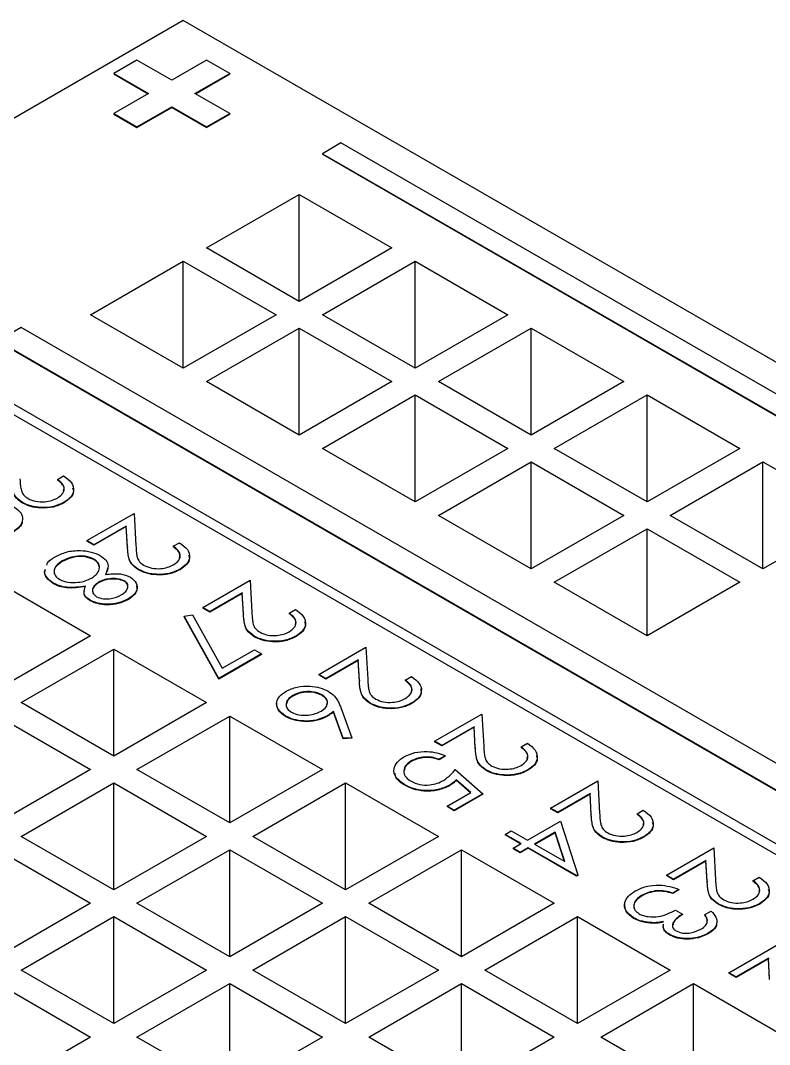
# Model space of a CAD drawing. Header units: millimetres. Extents: x 45 to 155, y 46 to 185.
# Drawn here: x 99.985 to 102.269, y 168.29 to 171.415 of the extents above; entities that cross this region are included whole.
import ezdxf

# ---------------------------------------------------------------- set-up
doc = ezdxf.new("R2010")
doc.units = ezdxf.units.MM

msp = doc.modelspace()

# ---------------------------------------------------------------- linework, layer by layer
at = {"color": 7, "linetype": 'Continuous', "lineweight": 25}
for p, q in [((100.4815, 171.4154), (99.2087, 170.6806)), ((112.1205, 164.6964), (100.4815, 171.4154)), ((100.3401, 171.2946), (100.2694, 171.2537)), ((100.4461, 171.2333), (100.3401, 171.2946)), ((100.5522, 171.2946), (100.4461, 171.2333)), ((100.6229, 171.2537), (100.5522, 171.2946)), ((100.2694, 171.2537), (100.3754, 171.1925)), ((100.2694, 171.2537), (100.2694, 171.2521)), ((100.2694, 171.2521), (100.374, 171.1917)), ((100.5169, 171.1925), (100.6229, 171.2537)), ((100.5183, 171.1917), (100.6229, 171.2521)), ((100.6229, 171.2537), (100.6229, 171.2521)), ((100.3754, 171.1925), (100.2694, 171.1313)), ((100.6229, 171.1313), (100.5169, 171.1925)), ((100.3401, 171.0905), (100.4461, 171.1517)), ((100.3401, 171.0888), (100.4461, 171.1501)), ((100.4461, 171.1517), (100.5522, 171.0905)), ((100.4461, 171.1517), (100.4461, 171.1501)), ((100.4461, 171.1501), (100.5522, 171.0888)), ((100.2694, 171.1313), (100.3401, 171.0905)), ((100.2694, 171.1313), (100.2694, 171.1297)), ((100.2694, 171.1297), (100.3401, 171.0888)), ((100.5522, 171.0905), (100.6229, 171.1313)), ((100.5522, 171.0888), (100.6229, 171.1297)), ((100.6229, 171.1313), (100.6229, 171.1297)), ((100.3401, 171.0905), (100.3401, 171.0888)), ((100.5522, 171.0905), (100.5522, 171.0888)), ((100.9623, 171.0415), (100.9058, 171.0088)), ((111.2861, 165.0817), (100.9623, 171.0415)), ((100.9058, 171.0088), (111.2295, 165.049)), ((100.9058, 171.0088), (100.9058, 171.0072)), ((100.9058, 171.0072), (111.2295, 165.0474)), ((100.5522, 170.7215), (100.8351, 170.8847)), ((100.8351, 170.8847), (101.1179, 170.7215)), ((100.8351, 170.5582), (100.8351, 170.8847)), ((100.8351, 170.5582), (100.5522, 170.7215)), ((101.1179, 170.7215), (100.8351, 170.5582)), ((110.8477, 163.9616), (99.2087, 170.6806)), ((100.1987, 170.5173), (100.4815, 170.6806)), ((100.4815, 170.6806), (100.7643, 170.5173)), ((100.4815, 170.3541), (100.4815, 170.6806)), ((100.9058, 170.5173), (101.1886, 170.6806)), ((101.1886, 170.6806), (101.4715, 170.5173)), ((101.1886, 170.3541), (101.1886, 170.6806)), ((99.1804, 170.6643), (110.8194, 163.9453)), ((100.4815, 170.3541), (100.1987, 170.5173)), ((100.7643, 170.5173), (100.4815, 170.3541)), ((101.1886, 170.3541), (100.9058, 170.5173)), ((101.4715, 170.5173), (101.1886, 170.3541)), ((99.9865, 170.4782), (99.9158, 170.4373)), ((110.3103, 164.5184), (99.9865, 170.4782)), ((100.5522, 170.3132), (100.8351, 170.4765)), ((100.8351, 170.4765), (101.1179, 170.3132)), ((100.8351, 170.15), (100.8351, 170.4765)), ((101.2593, 170.3132), (101.5422, 170.4765)), ((101.5422, 170.4765), (101.825, 170.3132)), ((101.5422, 170.15), (101.5422, 170.4765)), ((99.9158, 170.4373), (110.2396, 164.4776)), ((99.9158, 170.4357), (110.2396, 164.4759)), ((100.8351, 170.15), (100.5522, 170.3132)), ((101.1179, 170.3132), (100.8351, 170.15)), ((101.5422, 170.15), (101.2593, 170.3132)), ((101.825, 170.3132), (101.5422, 170.15)), ((100.9058, 170.1091), (101.1886, 170.2724)), ((101.1886, 170.2724), (101.4715, 170.1091)), ((101.1886, 169.9459), (101.1886, 170.2724)), ((101.6129, 170.1091), (101.8957, 170.2724)), ((101.8957, 170.2724), (102.1786, 170.1091)), ((101.8957, 169.9459), (101.8957, 170.2724)), ((101.1886, 169.9459), (100.9058, 170.1091)), ((101.4715, 170.1091), (101.1886, 169.9459)), ((101.8957, 169.9459), (101.6129, 170.1091)), ((102.1786, 170.1091), (101.8957, 169.9459)), ((101.2593, 169.905), (101.5422, 170.0683)), ((101.5422, 170.0683), (101.825, 169.905)), ((101.5422, 169.7418), (101.5422, 170.0683)), ((101.9664, 169.905), (102.2493, 170.0683)), ((102.2493, 170.0683), (102.5321, 169.905)), ((102.2493, 169.7418), (102.2493, 170.0683)), ((100.0975, 170.0147), (100.1165, 170.0257)), ((100.0975, 170.0147), (100.0975, 170.0131)), ((99.9909, 169.9443), (99.9909, 169.9427)), ((100.1181, 169.9449), (100.1181, 169.9433)), ((100.1872, 169.8279), (100.3314, 169.9111)), ((100.3314, 169.9111), (100.3369, 169.8129)), ((101.5422, 169.7418), (101.2593, 169.905)), ((101.825, 169.905), (101.5422, 169.7418)), ((102.2493, 169.7418), (101.9664, 169.905)), ((102.5321, 169.905), (102.2493, 169.7418)), ((100.3077, 169.8723), (100.209, 169.8153)), ((100.3077, 169.8707), (100.209, 169.8137)), ((100.3113, 169.8089), (100.3077, 169.8723)), ((100.3077, 169.8723), (100.3077, 169.8707)), ((100.3113, 169.8073), (100.3077, 169.8707)), ((101.6129, 169.7009), (101.8957, 169.8642)), ((101.8957, 169.8642), (102.1786, 169.7009)), ((101.8957, 169.5377), (101.8957, 169.8642)), ((100.209, 169.8153), (100.1872, 169.8279)), ((100.1872, 169.8279), (100.1872, 169.8262)), ((100.209, 169.8137), (100.1872, 169.8262)), ((100.209, 169.8153), (100.209, 169.8137)), ((100.3113, 169.8089), (100.3113, 169.8073)), ((100.451, 169.8106), (100.4701, 169.8216)), ((100.451, 169.8106), (100.451, 169.809)), ((100.2086, 169.7716), (100.2086, 169.77)), ((100.058, 169.7326), (100.0609, 169.7411)), ((100.058, 169.731), (100.0609, 169.7395)), ((100.1125, 169.7659), (100.1125, 169.7643)), ((100.2501, 169.7428), (100.2445, 169.7229)), ((100.3445, 169.7402), (100.3445, 169.7386)), ((100.4716, 169.7408), (100.4716, 169.7392)), ((100.058, 169.7326), (100.058, 169.731)), ((100.3011, 169.7056), (100.3011, 169.704)), ((100.5408, 169.6238), (100.6849, 169.707)), ((100.6849, 169.707), (100.6905, 169.6088)), ((99.9158, 169.7009), (100.1987, 169.5377)), ((100.0858, 169.698), (100.0858, 169.6964)), ((100.2233, 169.7011), (100.2233, 169.6994)), ((101.8957, 169.5377), (101.6129, 169.7009)), ((102.1786, 169.7009), (101.8957, 169.5377)), ((100.1975, 169.6461), (100.1975, 169.6445)), ((100.3127, 169.6491), (100.3127, 169.6475)), ((100.6613, 169.6682), (100.5625, 169.6112)), ((100.6613, 169.6666), (100.5625, 169.6096)), ((100.6648, 169.6048), (100.6613, 169.6682)), ((100.6613, 169.6682), (100.6613, 169.6666)), ((100.6648, 169.6032), (100.6613, 169.6666)), ((100.5625, 169.6112), (100.5408, 169.6238)), ((100.5408, 169.6238), (100.5408, 169.6221)), ((100.5625, 169.6096), (100.5408, 169.6221)), ((100.5625, 169.6112), (100.5625, 169.6096)), ((100.8046, 169.6065), (100.8236, 169.6175)), ((100.4837, 169.5971), (100.5092, 169.6013)), ((100.5897, 169.4071), (100.4837, 169.5971)), ((100.4837, 169.5971), (100.4837, 169.5954)), ((100.5897, 169.4055), (100.4837, 169.5954)), ((100.5092, 169.6013), (100.6002, 169.4383)), ((100.6648, 169.6048), (100.6648, 169.6032)), ((100.8046, 169.6065), (100.8046, 169.6049)), ((100.1987, 169.5377), (99.9158, 169.3744)), ((100.698, 169.5361), (100.698, 169.5345)), ((100.8252, 169.5367), (100.8252, 169.5351)), ((99.9865, 169.3336), (100.2694, 169.4968)), ((100.2694, 169.4968), (100.5522, 169.3336)), ((100.2694, 169.1703), (100.2694, 169.4968)), ((100.6002, 169.4383), (100.6985, 169.495)), ((100.6985, 169.495), (100.7203, 169.4825)), ((100.8943, 169.4197), (101.0385, 169.5029)), ((101.0385, 169.5029), (101.044, 169.4047)), ((100.7203, 169.4825), (100.5897, 169.4071)), ((100.7203, 169.4808), (100.5897, 169.4055)), ((100.7203, 169.4825), (100.7203, 169.4808)), ((101.0148, 169.4641), (100.9161, 169.4071)), ((101.0148, 169.4625), (100.9161, 169.4055)), ((101.0184, 169.4007), (101.0148, 169.4641)), ((101.0148, 169.4641), (101.0148, 169.4625)), ((101.0184, 169.3991), (101.0148, 169.4625)), ((100.5897, 169.4071), (100.5897, 169.4055)), ((100.9161, 169.4071), (100.8943, 169.4197)), ((100.8943, 169.4197), (100.8943, 169.418)), ((100.9161, 169.4055), (100.8943, 169.418)), ((100.9161, 169.4071), (100.9161, 169.4055)), ((101.0184, 169.4007), (101.0184, 169.3991)), ((101.1581, 169.4024), (101.1772, 169.4134)), ((101.1581, 169.4024), (101.1581, 169.4008)), ((100.2694, 169.1703), (99.9865, 169.3336)), ((100.5522, 169.3336), (100.2694, 169.1703)), ((100.8155, 169.3553), (100.8155, 169.3537)), ((100.9038, 169.3577), (100.9038, 169.3561)), ((101.0516, 169.332), (101.0516, 169.3304)), ((101.1787, 169.3326), (101.1787, 169.331)), ((100.9688, 169.2247), (100.9391, 169.3066)), ((100.9391, 169.3066), (100.9391, 169.3049)), ((100.9688, 169.2231), (100.9391, 169.3049)), ((100.9615, 169.319), (100.995, 169.2265)), ((101.2479, 169.2156), (101.392, 169.2988)), ((101.392, 169.2988), (101.3976, 169.2006)), ((99.9158, 169.2927), (100.1987, 169.1295)), ((100.3401, 169.1295), (100.6229, 169.2927)), ((100.6229, 169.2927), (100.9058, 169.1295)), ((100.6229, 168.9662), (100.6229, 169.2927)), ((100.7934, 169.2927), (100.7934, 169.291)), ((100.9192, 169.2927), (100.9192, 169.2911)), ((101.3684, 169.26), (101.2697, 169.203)), ((101.3684, 169.2583), (101.2697, 169.2014)), ((101.3719, 169.1966), (101.3684, 169.26)), ((101.3684, 169.26), (101.3684, 169.2583)), ((101.3719, 169.195), (101.3684, 169.2583)), ((100.995, 169.2265), (100.9688, 169.2247)), ((100.995, 169.2249), (100.9688, 169.2231)), ((100.9688, 169.2247), (100.9688, 169.2231)), ((100.995, 169.2265), (100.995, 169.2249)), ((101.2697, 169.203), (101.2479, 169.2156)), ((101.2479, 169.2156), (101.2479, 169.2139)), ((101.2697, 169.2014), (101.2479, 169.2139)), ((101.5117, 169.1983), (101.5307, 169.2093)), ((101.2697, 169.203), (101.2697, 169.2014)), ((101.3719, 169.1966), (101.3719, 169.195)), ((101.5117, 169.1983), (101.5117, 169.1967)), ((101.1766, 169.1556), (101.1766, 169.1539)), ((101.2805, 169.1716), (101.2615, 169.1606)), ((101.2805, 169.17), (101.2615, 169.159)), ((101.2615, 169.1606), (101.2615, 169.159)), ((101.2805, 169.1716), (101.2805, 169.17)), ((100.1987, 169.1295), (99.9158, 168.9662)), ((100.6229, 168.9662), (100.3401, 169.1295)), ((100.9058, 169.1295), (100.6229, 168.9662)), ((101.3104, 169.1292), (101.3948, 169.0554)), ((101.4051, 169.1279), (101.4051, 169.1263)), ((101.5323, 169.1285), (101.5323, 169.1269)), ((99.9865, 168.9254), (100.2694, 169.0886)), ((100.2694, 169.0886), (100.5522, 168.9254)), ((100.2694, 168.7621), (100.2694, 169.0886)), ((100.6936, 168.9254), (100.9765, 169.0886)), ((100.9765, 169.0886), (101.2593, 168.9254)), ((100.9765, 168.7621), (100.9765, 169.0886)), ((101.1567, 169.0829), (101.1567, 169.0813)), ((101.2929, 169.0814), (101.2929, 169.0798)), ((101.3581, 169.0594), (101.3138, 169.0982)), ((101.3138, 169.0982), (101.3138, 169.0966)), ((101.357, 169.0587), (101.3138, 169.0966)), ((101.6015, 169.0115), (101.7456, 169.0947)), ((101.7456, 169.0947), (101.7511, 168.9965)), ((101.286, 169.0177), (101.3581, 169.0594)), ((101.3948, 169.0554), (101.3077, 169.0052)), ((101.3948, 169.0538), (101.3077, 169.0035)), ((101.3948, 169.0554), (101.3948, 169.0538)), ((101.7219, 169.0559), (101.6232, 168.9989)), ((101.7219, 169.0542), (101.6232, 168.9973)), ((101.7255, 168.9925), (101.7219, 169.0559)), ((101.7219, 169.0559), (101.7219, 169.0542)), ((101.7255, 168.9909), (101.7219, 169.0542)), ((101.3077, 169.0052), (101.286, 169.0177)), ((101.286, 169.0177), (101.286, 169.0161)), ((101.3077, 169.0035), (101.286, 169.0161)), ((101.3077, 169.0052), (101.3077, 169.0035)), ((101.6232, 168.9989), (101.6015, 169.0115)), ((101.6015, 169.0115), (101.6015, 169.0098)), ((101.6232, 168.9973), (101.6015, 169.0098)), ((101.6232, 168.9989), (101.6232, 168.9973)), ((101.7255, 168.9925), (101.7255, 168.9909)), ((101.8653, 168.9942), (101.8843, 169.0052)), ((101.8653, 168.9942), (101.8653, 168.9925)), ((101.5307, 168.9141), (101.6314, 168.9722)), ((101.6314, 168.9722), (101.6842, 168.808)), ((100.2694, 168.7621), (99.9865, 168.9254)), ((100.5522, 168.9254), (100.2694, 168.7621)), ((100.9765, 168.7621), (100.6936, 168.9254)), ((101.2593, 168.9254), (100.9765, 168.7621)), ((101.4627, 168.9314), (101.4818, 168.9424)), ((101.5117, 168.9031), (101.4627, 168.9314)), ((101.4627, 168.9314), (101.4627, 168.9297)), ((101.5103, 168.9023), (101.4627, 168.9297)), ((101.4818, 168.9424), (101.5307, 168.9141)), ((101.6157, 168.9381), (101.5525, 168.9016)), ((101.6157, 168.9364), (101.5539, 168.9007)), ((101.6446, 168.8484), (101.6157, 168.9381)), ((101.6157, 168.9381), (101.6157, 168.9364)), ((101.644, 168.8487), (101.6157, 168.9364)), ((101.7587, 168.9238), (101.7587, 168.9222)), ((101.8858, 168.9244), (101.8858, 168.9228)), ((101.4872, 168.889), (101.5117, 168.9031)), ((101.5525, 168.9016), (101.6446, 168.8484)), ((99.9158, 168.8845), (100.1987, 168.7213)), ((100.3401, 168.7213), (100.6229, 168.8845)), ((100.6229, 168.8845), (100.9058, 168.7213)), ((100.6229, 168.558), (100.6229, 168.8845)), ((101.0472, 168.7213), (101.33, 168.8845)), ((101.33, 168.8845), (101.6129, 168.7213)), ((101.33, 168.558), (101.33, 168.8845)), ((101.509, 168.8764), (101.4872, 168.889)), ((101.4872, 168.889), (101.4872, 168.8874)), ((101.509, 168.8748), (101.4872, 168.8874)), ((101.5335, 168.8906), (101.509, 168.8764)), ((101.5335, 168.8889), (101.509, 168.8748)), ((101.509, 168.8764), (101.509, 168.8748)), ((101.6803, 168.8058), (101.5335, 168.8906)), ((101.5335, 168.8906), (101.5335, 168.8889)), ((101.6803, 168.8041), (101.5335, 168.8889)), ((101.955, 168.8074), (102.0991, 168.8906)), ((102.0991, 168.8906), (102.1047, 168.7924)), ((102.0755, 168.8518), (101.9768, 168.7948)), ((102.0755, 168.8501), (101.9768, 168.7932)), ((102.079, 168.7884), (102.0755, 168.8518)), ((102.0755, 168.8518), (102.0755, 168.8501)), ((102.079, 168.7868), (102.0755, 168.8501)), ((101.6842, 168.808), (101.6803, 168.8058)), ((101.6842, 168.8064), (101.6803, 168.8041)), ((101.6803, 168.8058), (101.6803, 168.8041)), ((101.6842, 168.808), (101.6842, 168.8064)), ((101.9768, 168.7948), (101.955, 168.8074)), ((101.955, 168.8074), (101.955, 168.8057)), ((101.9768, 168.7932), (101.955, 168.8057)), ((102.2188, 168.7901), (102.2378, 168.8011)), ((101.9768, 168.7948), (101.9768, 168.7932)), ((102.079, 168.7884), (102.079, 168.7868)), ((102.2188, 168.7901), (102.2188, 168.7884)), ((101.8812, 168.7459), (101.8812, 168.7443)), ((101.9281, 168.7597), (101.9281, 168.7581)), ((101.9931, 168.7634), (101.974, 168.7524)), ((101.9931, 168.7618), (101.974, 168.7508)), ((101.974, 168.7524), (101.974, 168.7508)), ((101.9931, 168.7634), (101.9931, 168.7618)), ((100.1987, 168.7213), (99.9158, 168.558)), ((100.6229, 168.558), (100.3401, 168.7213)), ((100.9058, 168.7213), (100.6229, 168.558)), ((101.33, 168.558), (101.0472, 168.7213)), ((101.6129, 168.7213), (101.33, 168.558)), ((102.1122, 168.7197), (102.1122, 168.7181)), ((102.2394, 168.7203), (102.2394, 168.7187)), ((99.9865, 168.5171), (100.2694, 168.6804)), ((100.2694, 168.6804), (100.5522, 168.5171)), ((100.2694, 168.3539), (100.2694, 168.6804)), ((100.6936, 168.5171), (100.9765, 168.6804)), ((100.9765, 168.6804), (101.2593, 168.5171)), ((100.9765, 168.3539), (100.9765, 168.6804)), ((101.4007, 168.5171), (101.6836, 168.6804)), ((101.6836, 168.6804), (101.9664, 168.5171)), ((101.6836, 168.3539), (101.6836, 168.6804)), ((101.8548, 168.6768), (101.8548, 168.6751)), ((101.9822, 168.7006), (102.004, 168.688)), ((102.004, 168.688), (102.004, 168.6864)), ((102.0719, 168.6865), (102.091, 168.6974)), ((102.0719, 168.6865), (102.0719, 168.6848)), ((101.9052, 168.6623), (101.9052, 168.6607)), ((101.9652, 168.6256), (101.9652, 168.624)), ((102.0822, 168.6296), (102.0822, 168.628)), ((102.1454, 168.509), (102.2895, 168.5923)), ((102.2659, 168.5535), (102.1671, 168.4965)), ((102.2659, 168.5518), (102.1671, 168.4949)), ((102.2694, 168.4901), (102.2659, 168.5535)), ((102.2659, 168.5535), (102.2659, 168.5518)), ((102.2694, 168.4885), (102.2659, 168.5518)), ((100.2694, 168.3539), (99.9865, 168.5171)), ((100.5522, 168.5171), (100.2694, 168.3539)), ((100.9765, 168.3539), (100.6936, 168.5171)), ((101.2593, 168.5171), (100.9765, 168.3539)), ((101.6836, 168.3539), (101.4007, 168.5171)), ((101.9664, 168.5171), (101.6836, 168.3539)), ((102.1671, 168.4965), (102.1454, 168.509)), ((102.1454, 168.509), (102.1454, 168.5074)), ((102.1671, 168.4949), (102.1454, 168.5074)), ((102.1671, 168.4965), (102.1671, 168.4949)), ((99.9158, 168.4763), (100.1987, 168.313)), ((100.3401, 168.313), (100.6229, 168.4763)), ((100.6229, 168.4763), (100.9058, 168.313)), ((100.6229, 168.1498), (100.6229, 168.4763)), ((101.0472, 168.313), (101.33, 168.4763)), ((101.33, 168.4763), (101.6129, 168.313)), ((101.33, 168.1498), (101.33, 168.4763)), ((101.7543, 168.313), (102.0371, 168.4763)), ((102.0371, 168.4763), (102.32, 168.313)), ((102.0371, 168.1498), (102.0371, 168.4763)), ((100.1987, 168.313), (99.9158, 168.1498)), ((100.6229, 168.1498), (100.3401, 168.313)), ((100.9058, 168.313), (100.6229, 168.1498)), ((101.33, 168.1498), (101.0472, 168.313)), ((101.6129, 168.313), (101.33, 168.1498)), ((102.0371, 168.1498), (101.7543, 168.313))]:
    msp.add_line(p, q, dxfattribs=at)
for points, knots in [([(99.9833, 170.017), (99.9837, 170.0097), (99.9843, 169.9978), (99.9869, 169.9813), (99.9927, 169.9673), (100.0031, 169.96), (100.0083, 169.9563)], [0, 0, 0, 0, 0.340561, 0.560884, 0.780595, 1, 1, 1, 1]), ([(100.1165, 170.0257), (100.1256, 170.019), (100.1438, 170.0057), (100.1491, 169.9816), (100.1403, 169.9602), (100.1255, 169.95), (100.1181, 169.9449)], [0, 0, 0, 0, 0.280033, 0.559551, 0.779669, 1, 1, 1, 1]), ([(99.9909, 169.9443), (99.982, 169.951), (99.9673, 169.9619), (99.9615, 169.981), (99.9587, 169.9969), (99.9581, 170.0077), (99.9577, 170.013)], [0, 0, 0, 0, 0.33837, 0.558748, 0.779361, 1, 1, 1, 1]), ([(99.9909, 169.9427), (99.982, 169.9493), (99.9673, 169.9603), (99.9615, 169.9793), (99.9587, 169.9953), (99.9581, 170.006), (99.9577, 170.0114)], [0, 0, 0, 0, 0.33837, 0.558748, 0.779361, 1, 1, 1, 1]), ([(100.0973, 169.958), (100.1038, 169.9627), (100.1168, 169.9719), (100.1199, 169.989), (100.1121, 170.0036), (100.1024, 170.011), (100.0975, 170.0147)], [0, 0, 0, 0, 0.279729, 0.558969, 0.779193, 1, 1, 1, 1]), ([(100.116, 169.9798), (100.117, 169.9827), (100.1195, 169.9901), (100.1117, 170.002), (100.1022, 170.0094), (100.0975, 170.0131)], [0, 0, 0, 0, 0.237064, 0.618029, 1, 1, 1, 1]), ([(100.1438, 169.9889), (100.1451, 169.9854), (100.1487, 169.9754), (100.1398, 169.9585), (100.1253, 169.9484), (100.1181, 169.9433)], [0, 0, 0, 0, 0.213013, 0.606316, 1, 1, 1, 1]), ([(100.0083, 169.9563), (100.0157, 169.953), (100.0306, 169.9465), (100.0575, 169.9459), (100.0806, 169.9498), (100.0917, 169.9553), (100.0973, 169.958)], [0, 0, 0, 0, 0.279151, 0.55896, 0.779341, 1, 1, 1, 1]), ([(99.9645, 169.9313), (99.9732, 169.925), (99.9904, 169.9123), (99.993, 169.8892), (99.9829, 169.8693), (99.9689, 169.8597), (99.962, 169.8548)], [0, 0, 0, 0, 0.279538, 0.558851, 0.779452, 1, 1, 1, 1]), ([(100.1181, 169.9449), (100.1077, 169.94), (100.0871, 169.9301), (100.0488, 169.9279), (100.0151, 169.9327), (99.999, 169.9405), (99.9909, 169.9443)], [0, 0, 0, 0, 0.27989, 0.559224, 0.779582, 1, 1, 1, 1]), ([(100.1181, 169.9433), (100.1077, 169.9383), (100.0871, 169.9284), (100.0488, 169.9263), (100.0151, 169.9311), (99.999, 169.9388), (99.9909, 169.9427)], [0, 0, 0, 0, 0.27989, 0.559224, 0.779582, 1, 1, 1, 1]), ([(99.9903, 169.8872), (99.9904, 169.8869), (99.9916, 169.8803), (99.9819, 169.8677), (99.9686, 169.858), (99.962, 169.8532)], [0, 0, 0, 0, 0.026722, 0.51342, 1, 1, 1, 1]), ([(100.091, 169.7786), (100.1019, 169.7841), (100.1236, 169.7952), (100.1647, 169.7991), (100.2016, 169.7945), (100.2194, 169.7863), (100.2282, 169.7822)], [0, 0, 0, 0, 0.2805544, 0.5592883, 0.7798253, 1, 1, 1, 1]), ([(100.3445, 169.7402), (100.3355, 169.7469), (100.3208, 169.7578), (100.3151, 169.7769), (100.3123, 169.7928), (100.3116, 169.8036), (100.3113, 169.8089)], [0, 0, 0, 0, 0.3383704, 0.5587482, 0.7793608, 1, 1, 1, 1]), ([(100.3445, 169.7386), (100.3355, 169.7452), (100.3208, 169.7562), (100.3151, 169.7752), (100.3123, 169.7912), (100.3116, 169.8019), (100.3113, 169.8073)], [0, 0, 0, 0, 0.3383704, 0.5587482, 0.7793608, 1, 1, 1, 1]), ([(100.3369, 169.8129), (100.3373, 169.8056), (100.3378, 169.7937), (100.3404, 169.7772), (100.3462, 169.7632), (100.3566, 169.7559), (100.3618, 169.7522)], [0, 0, 0, 0, 0.340561, 0.560884, 0.780595, 1, 1, 1, 1]), ([(100.4508, 169.7539), (100.4573, 169.7586), (100.4703, 169.7678), (100.4735, 169.7849), (100.4656, 169.7995), (100.4559, 169.8069), (100.451, 169.8106)], [0, 0, 0, 0, 0.279729, 0.558969, 0.779193, 1, 1, 1, 1]), ([(100.4695, 169.7757), (100.4705, 169.7786), (100.473, 169.786), (100.4653, 169.7979), (100.4558, 169.8053), (100.451, 169.809)], [0, 0, 0, 0, 0.2370645, 0.618029, 1, 1, 1, 1]), ([(100.4701, 169.8216), (100.4792, 169.8149), (100.4973, 169.8016), (100.5027, 169.7775), (100.4939, 169.7561), (100.479, 169.7459), (100.4716, 169.7408)], [0, 0, 0, 0, 0.280033, 0.559551, 0.779669, 1, 1, 1, 1]), ([(100.0652, 169.7534), (100.0658, 169.7558), (100.0683, 169.7658), (100.0812, 169.7731), (100.091, 169.7786)], [0, 0, 0, 0, 0.24396, 1, 1, 1, 1]), ([(100.2086, 169.7716), (100.2003, 169.775), (100.1837, 169.7818), (100.1455, 169.7812), (100.125, 169.7717), (100.1125, 169.7659)], [0, 0, 0, 0, 0.279802, 0.56019, 1, 1, 1, 1]), ([(100.2086, 169.77), (100.2003, 169.7733), (100.1837, 169.7801), (100.1455, 169.7796), (100.125, 169.7701), (100.1125, 169.7643)], [0, 0, 0, 0, 0.279802, 0.56019, 1, 1, 1, 1]), ([(100.201, 169.7134), (100.2079, 169.718), (100.2215, 169.7274), (100.2271, 169.7444), (100.224, 169.7602), (100.2137, 169.7678), (100.2086, 169.7716)], [0, 0, 0, 0, 0.280286, 0.56014, 0.78025, 1, 1, 1, 1]), ([(100.2242, 169.7495), (100.2238, 169.7524), (100.2227, 169.7602), (100.214, 169.7662), (100.2086, 169.77)], [0, 0, 0, 0, 0.381288, 1, 1, 1, 1]), ([(100.2282, 169.7822), (100.2346, 169.7777), (100.2474, 169.7687), (100.2551, 169.7478), (100.2485, 169.7333), (100.2445, 169.7245)], [0, 0, 0, 0, 0.280006, 0.559913, 1, 1, 1, 1]), ([(100.4974, 169.7848), (100.4987, 169.7813), (100.5023, 169.7713), (100.4934, 169.7544), (100.4789, 169.7443), (100.4716, 169.7392)], [0, 0, 0, 0, 0.213013, 0.606316, 1, 1, 1, 1]), ([(100.1125, 169.7643), (100.1059, 169.7598), (100.0927, 169.7508), (100.0854, 169.737), (100.0881, 169.7297), (100.0887, 169.7281)], [0, 0, 0, 0, 0.441156, 0.880309, 1, 1, 1, 1]), ([(100.1125, 169.7659), (100.1057, 169.7614), (100.0922, 169.7524), (100.0856, 169.7358), (100.0894, 169.7203), (100.0995, 169.7129), (100.1045, 169.7092)], [0, 0, 0, 0, 0.280614, 0.559954, 0.780166, 1, 1, 1, 1]), ([(100.4716, 169.7408), (100.4613, 169.7359), (100.4406, 169.726), (100.4023, 169.7238), (100.3687, 169.7286), (100.3525, 169.7364), (100.3445, 169.7402)], [0, 0, 0, 0, 0.27989, 0.559224, 0.779582, 1, 1, 1, 1]), ([(100.4716, 169.7392), (100.4613, 169.7342), (100.4406, 169.7243), (100.4023, 169.7222), (100.3687, 169.727), (100.3525, 169.7347), (100.3445, 169.7386)], [0, 0, 0, 0, 0.27989, 0.559224, 0.779582, 1, 1, 1, 1]), ([(100.3618, 169.7522), (100.3693, 169.7489), (100.3842, 169.7424), (100.411, 169.7418), (100.4342, 169.7457), (100.4453, 169.7512), (100.4508, 169.7539)], [0, 0, 0, 0, 0.279151, 0.55896, 0.779341, 1, 1, 1, 1]), ([(100.0858, 169.698), (100.0777, 169.7037), (100.0631, 169.7139), (100.0595, 169.7269), (100.058, 169.7326)], [0, 0, 0, 0, 0.559385, 1, 1, 1, 1]), ([(100.0858, 169.6964), (100.0777, 169.7021), (100.0631, 169.7123), (100.0595, 169.7253), (100.058, 169.731)], [0, 0, 0, 0, 0.559385, 1, 1, 1, 1]), ([(100.1045, 169.7092), (100.1128, 169.7059), (100.1294, 169.6991), (100.1585, 169.6998), (100.1831, 169.7044), (100.1951, 169.7104), (100.201, 169.7134)], [0, 0, 0, 0, 0.27834, 0.558527, 0.779155, 1, 1, 1, 1]), ([(100.3011, 169.7056), (100.2943, 169.7082), (100.2806, 169.7133), (100.2574, 169.7122), (100.2377, 169.7083), (100.2281, 169.7035), (100.2233, 169.7011)], [0, 0, 0, 0, 0.277764, 0.558294, 0.779098, 1, 1, 1, 1]), ([(100.3011, 169.704), (100.2943, 169.7065), (100.2806, 169.7117), (100.2574, 169.7105), (100.2377, 169.7067), (100.2281, 169.7019), (100.2233, 169.6994)], [0, 0, 0, 0, 0.277764, 0.558294, 0.779098, 1, 1, 1, 1]), ([(100.2445, 169.7245), (100.26, 169.7264), (100.2877, 169.7298), (100.3104, 169.7205), (100.3205, 169.7164)], [0, 0, 0, 0, 0.560131, 1, 1, 1, 1]), ([(100.292, 169.6623), (100.2972, 169.6657), (100.3076, 169.6726), (100.3134, 169.685), (100.3125, 169.697), (100.3049, 169.7027), (100.3011, 169.7056)], [0, 0, 0, 0, 0.280651, 0.560566, 0.78062, 1, 1, 1, 1]), ([(100.3114, 169.6907), (100.3113, 169.6921), (100.311, 169.6972), (100.3052, 169.7011), (100.3011, 169.704)], [0, 0, 0, 0, 0.289821, 1, 1, 1, 1]), ([(100.3205, 169.7164), (100.3275, 169.7106), (100.3415, 169.6991), (100.3415, 169.6788), (100.3313, 169.6617), (100.3189, 169.6533), (100.3127, 169.6491)], [0, 0, 0, 0, 0.278817, 0.558437, 0.779147, 1, 1, 1, 1]), ([(100.1832, 169.6891), (100.1639, 169.6864), (100.137, 169.6826), (100.1033, 169.6893), (100.0917, 169.6951), (100.0858, 169.698)], [0, 0, 0, 0, 0.558308, 0.779106, 1, 1, 1, 1]), ([(100.1832, 169.6875), (100.1639, 169.6847), (100.137, 169.6809), (100.1033, 169.6877), (100.0917, 169.6935), (100.0858, 169.6964)], [0, 0, 0, 0, 0.558308, 0.779106, 1, 1, 1, 1]), ([(100.1975, 169.6461), (100.1927, 169.6494), (100.183, 169.6561), (100.1764, 169.6716), (100.1806, 169.6825), (100.1832, 169.6891)], [0, 0, 0, 0, 0.280139, 0.560217, 1, 1, 1, 1]), ([(100.1975, 169.6445), (100.1928, 169.6478), (100.1833, 169.6545), (100.1775, 169.6653), (100.1796, 169.6717), (100.1802, 169.6739)], [0, 0, 0, 0, 0.399382, 0.798677, 1, 1, 1, 1]), ([(100.2233, 169.6994), (100.2184, 169.6959), (100.2086, 169.6887), (100.203, 169.678), (100.2051, 169.6722), (100.2056, 169.6709)], [0, 0, 0, 0, 0.437067, 0.873621, 1, 1, 1, 1]), ([(100.2233, 169.7011), (100.2182, 169.6975), (100.2082, 169.6903), (100.2032, 169.6775), (100.2061, 169.6655), (100.2135, 169.6596), (100.2172, 169.6567)], [0, 0, 0, 0, 0.280237, 0.560145, 0.780435, 1, 1, 1, 1]), ([(100.3384, 169.6901), (100.3393, 169.6853), (100.3413, 169.6751), (100.331, 169.66), (100.3188, 169.6516), (100.3127, 169.6475)], [0, 0, 0, 0, 0.3004762, 0.6501253, 1, 1, 1, 1]), ([(100.3127, 169.6491), (100.3033, 169.6448), (100.2846, 169.6361), (100.2507, 169.6327), (100.2198, 169.636), (100.2049, 169.6427), (100.1975, 169.6461)], [0, 0, 0, 0, 0.27995, 0.559673, 0.779961, 1, 1, 1, 1]), ([(100.3127, 169.6475), (100.3033, 169.6431), (100.2846, 169.6344), (100.2507, 169.631), (100.2198, 169.6344), (100.2049, 169.6411), (100.1975, 169.6445)], [0, 0, 0, 0, 0.27995, 0.559673, 0.779961, 1, 1, 1, 1]), ([(100.2172, 169.6567), (100.2238, 169.6542), (100.237, 169.6492), (100.2668, 169.6501), (100.2824, 169.6577), (100.292, 169.6623)], [0, 0, 0, 0, 0.279013, 0.559917, 1, 1, 1, 1]), ([(100.8236, 169.6175), (100.8327, 169.6108), (100.8509, 169.5975), (100.8562, 169.5734), (100.8474, 169.552), (100.8326, 169.5418), (100.8252, 169.5367)], [0, 0, 0, 0, 0.280033, 0.559551, 0.779669, 1, 1, 1, 1]), ([(100.698, 169.5361), (100.6891, 169.5428), (100.6744, 169.5537), (100.6686, 169.5728), (100.6658, 169.5887), (100.6652, 169.5995), (100.6648, 169.6048)], [0, 0, 0, 0, 0.33837, 0.558748, 0.779361, 1, 1, 1, 1]), ([(100.698, 169.5345), (100.6891, 169.5411), (100.6744, 169.5521), (100.6686, 169.5711), (100.6658, 169.5871), (100.6652, 169.5978), (100.6648, 169.6032)], [0, 0, 0, 0, 0.33837, 0.558748, 0.779361, 1, 1, 1, 1]), ([(100.6905, 169.6088), (100.6908, 169.6015), (100.6914, 169.5896), (100.694, 169.5731), (100.6998, 169.5591), (100.7102, 169.5518), (100.7154, 169.5481)], [0, 0, 0, 0, 0.340561, 0.560884, 0.780595, 1, 1, 1, 1]), ([(100.8044, 169.5498), (100.8109, 169.5545), (100.8239, 169.5637), (100.827, 169.5808), (100.8192, 169.5954), (100.8095, 169.6028), (100.8046, 169.6065)], [0, 0, 0, 0, 0.2797288, 0.5589686, 0.7791934, 1, 1, 1, 1]), ([(100.8231, 169.5716), (100.8241, 169.5745), (100.8266, 169.5819), (100.8188, 169.5938), (100.8093, 169.6012), (100.8046, 169.6049)], [0, 0, 0, 0, 0.237064, 0.618029, 1, 1, 1, 1]), ([(100.8509, 169.5807), (100.8522, 169.5772), (100.8559, 169.5672), (100.847, 169.5503), (100.8324, 169.5402), (100.8252, 169.5351)], [0, 0, 0, 0, 0.213013, 0.606316, 1, 1, 1, 1]), ([(100.7154, 169.5481), (100.7228, 169.5448), (100.7377, 169.5383), (100.7646, 169.5377), (100.7877, 169.5416), (100.7988, 169.5471), (100.8044, 169.5498)], [0, 0, 0, 0, 0.279151, 0.55896, 0.779341, 1, 1, 1, 1]), ([(100.8252, 169.5367), (100.8148, 169.5318), (100.7942, 169.5219), (100.7559, 169.5197), (100.7222, 169.5245), (100.7061, 169.5322), (100.698, 169.5361)], [0, 0, 0, 0, 0.27989, 0.559224, 0.779582, 1, 1, 1, 1]), ([(100.8252, 169.5351), (100.8148, 169.5301), (100.7942, 169.5202), (100.7559, 169.5181), (100.7222, 169.5229), (100.7061, 169.5306), (100.698, 169.5345)], [0, 0, 0, 0, 0.27989, 0.559224, 0.779582, 1, 1, 1, 1]), ([(101.0516, 169.332), (101.0427, 169.3387), (101.0279, 169.3496), (101.0222, 169.3687), (101.0194, 169.3846), (101.0187, 169.3954), (101.0184, 169.4007)], [0, 0, 0, 0, 0.33837, 0.558748, 0.779361, 1, 1, 1, 1]), ([(101.0516, 169.3304), (101.0427, 169.337), (101.0279, 169.348), (101.0222, 169.367), (101.0194, 169.383), (101.0187, 169.3937), (101.0184, 169.3991)], [0, 0, 0, 0, 0.33837, 0.558748, 0.779361, 1, 1, 1, 1]), ([(101.044, 169.4047), (101.0444, 169.3974), (101.0449, 169.3855), (101.0475, 169.369), (101.0533, 169.355), (101.0637, 169.3477), (101.0689, 169.344)], [0, 0, 0, 0, 0.340561, 0.560884, 0.780595, 1, 1, 1, 1]), ([(101.1579, 169.3457), (101.1644, 169.3504), (101.1775, 169.3596), (101.1806, 169.3767), (101.1727, 169.3913), (101.163, 169.3987), (101.1581, 169.4024)], [0, 0, 0, 0, 0.279729, 0.558969, 0.779193, 1, 1, 1, 1]), ([(101.1767, 169.3675), (101.1776, 169.3704), (101.1801, 169.3778), (101.1724, 169.3897), (101.1629, 169.3971), (101.1581, 169.4008)], [0, 0, 0, 0, 0.237064, 0.618029, 1, 1, 1, 1]), ([(101.1772, 169.4134), (101.1863, 169.4067), (101.2044, 169.3934), (101.2098, 169.3693), (101.201, 169.3479), (101.1861, 169.3377), (101.1787, 169.3326)], [0, 0, 0, 0, 0.2800331, 0.5595507, 0.7796689, 1, 1, 1, 1]), ([(100.7934, 169.2927), (100.7848, 169.2989), (100.7676, 169.3114), (100.7642, 169.3342), (100.7741, 169.354), (100.7879, 169.3636), (100.7947, 169.3684)], [0, 0, 0, 0, 0.279693, 0.558958, 0.779486, 1, 1, 1, 1]), ([(100.7947, 169.3684), (100.8054, 169.3733), (100.8266, 169.3829), (100.8653, 169.3853), (100.8991, 169.3799), (100.9154, 169.3721), (100.9236, 169.3682)], [0, 0, 0, 0, 0.279672, 0.559096, 0.779558, 1, 1, 1, 1]), ([(100.9038, 169.3577), (100.8963, 169.3609), (100.8815, 169.3674), (100.8548, 169.3675), (100.832, 169.3635), (100.821, 169.358), (100.8155, 169.3553)], [0, 0, 0, 0, 0.278993, 0.558795, 0.779267, 1, 1, 1, 1]), ([(100.9038, 169.3561), (100.8963, 169.3593), (100.8815, 169.3657), (100.8548, 169.3659), (100.832, 169.3618), (100.821, 169.3564), (100.8155, 169.3537)], [0, 0, 0, 0, 0.278993, 0.558795, 0.779267, 1, 1, 1, 1]), ([(100.9236, 169.3682), (100.9304, 169.3634), (100.9416, 169.3555), (100.9511, 169.3423), (100.9571, 169.3308), (100.96, 169.3229), (100.9615, 169.319)], [0, 0, 0, 0, 0.339326, 0.559448, 0.7797, 1, 1, 1, 1]), ([(101.2045, 169.3766), (101.2058, 169.3731), (101.2094, 169.3631), (101.2005, 169.3462), (101.186, 169.3361), (101.1787, 169.331)], [0, 0, 0, 0, 0.213013, 0.606316, 1, 1, 1, 1]), ([(100.7934, 169.291), (100.7846, 169.2973), (100.767, 169.3098), (100.7669, 169.3259), (100.7668, 169.3339)], [0, 0, 0, 0, 0.502209, 1, 1, 1, 1]), ([(100.8155, 169.3553), (100.8096, 169.3511), (100.7979, 169.3429), (100.7936, 169.3279), (100.7976, 169.3141), (100.8067, 169.3076), (100.8113, 169.3043)], [0, 0, 0, 0, 0.280022, 0.559893, 0.780009, 1, 1, 1, 1]), ([(100.8155, 169.3537), (100.8093, 169.3496), (100.7989, 169.3426), (100.7972, 169.3336), (100.7966, 169.3299)], [0, 0, 0, 0, 0.5924699, 1, 1, 1, 1]), ([(100.9014, 169.3076), (100.9074, 169.3116), (100.9192, 169.3197), (100.9228, 169.3347), (100.9176, 169.3481), (100.9084, 169.3545), (100.9038, 169.3577)], [0, 0, 0, 0, 0.280131, 0.559468, 0.779693, 1, 1, 1, 1]), ([(100.9194, 169.3277), (100.9202, 169.3298), (100.9226, 169.336), (100.9173, 169.3465), (100.9083, 169.3529), (100.9038, 169.3561)], [0, 0, 0, 0, 0.209607, 0.604729, 1, 1, 1, 1]), ([(101.1787, 169.3326), (101.1684, 169.3277), (101.1477, 169.3178), (101.1094, 169.3156), (101.0758, 169.3204), (101.0596, 169.3281), (101.0516, 169.332)], [0, 0, 0, 0, 0.27989, 0.559224, 0.779582, 1, 1, 1, 1]), ([(101.1787, 169.331), (101.1684, 169.326), (101.1477, 169.3161), (101.1094, 169.314), (101.0758, 169.3188), (101.0596, 169.3265), (101.0516, 169.3304)], [0, 0, 0, 0, 0.27989, 0.559224, 0.779582, 1, 1, 1, 1]), ([(101.0689, 169.344), (101.0764, 169.3407), (101.0913, 169.3342), (101.1181, 169.3336), (101.1413, 169.3375), (101.1524, 169.343), (101.1579, 169.3457)], [0, 0, 0, 0, 0.279151, 0.55896, 0.779341, 1, 1, 1, 1]), ([(100.8113, 169.3043), (100.8189, 169.301), (100.8342, 169.2945), (100.8616, 169.2948), (100.8847, 169.2992), (100.8958, 169.3048), (100.9014, 169.3076)], [0, 0, 0, 0, 0.278784, 0.558598, 0.779144, 1, 1, 1, 1]), ([(100.9391, 169.3066), (100.9357, 169.3038), (100.9296, 169.299), (100.9224, 169.2946), (100.9192, 169.2927)], [0, 0, 0, 0, 0.55991, 1, 1, 1, 1]), ([(100.9391, 169.3049), (100.9357, 169.3022), (100.9296, 169.2973), (100.9224, 169.293), (100.9192, 169.2911)], [0, 0, 0, 0, 0.55991, 1, 1, 1, 1]), ([(100.9192, 169.2927), (100.9088, 169.288), (100.8881, 169.2784), (100.8504, 169.2763), (100.8172, 169.2811), (100.8013, 169.2888), (100.7934, 169.2927)], [0, 0, 0, 0, 0.279638, 0.559326, 0.779527, 1, 1, 1, 1]), ([(100.9192, 169.2911), (100.9088, 169.2863), (100.8881, 169.2768), (100.8504, 169.2747), (100.8172, 169.2794), (100.8013, 169.2872), (100.7934, 169.291)], [0, 0, 0, 0, 0.279638, 0.559326, 0.779527, 1, 1, 1, 1]), ([(101.5307, 169.2093), (101.5398, 169.2026), (101.558, 169.1893), (101.5633, 169.1652), (101.5545, 169.1438), (101.5397, 169.1336), (101.5323, 169.1285)], [0, 0, 0, 0, 0.280033, 0.559551, 0.779669, 1, 1, 1, 1]), ([(101.156, 169.1688), (101.166, 169.1735), (101.186, 169.1829), (101.2228, 169.1854), (101.2554, 169.1813), (101.2721, 169.1748), (101.2805, 169.1716)], [0, 0, 0, 0, 0.279632, 0.559041, 0.7793716, 1, 1, 1, 1]), ([(101.4051, 169.1279), (101.3962, 169.1346), (101.3815, 169.1455), (101.3757, 169.1646), (101.3729, 169.1805), (101.3723, 169.1913), (101.3719, 169.1966)], [0, 0, 0, 0, 0.3383704, 0.5587482, 0.7793608, 1, 1, 1, 1]), ([(101.4051, 169.1263), (101.3962, 169.1329), (101.3815, 169.1439), (101.3757, 169.1629), (101.3729, 169.1789), (101.3723, 169.1896), (101.3719, 169.195)], [0, 0, 0, 0, 0.3383704, 0.5587482, 0.7793608, 1, 1, 1, 1]), ([(101.3976, 169.2006), (101.3979, 169.1933), (101.3985, 169.1814), (101.4011, 169.1649), (101.4069, 169.1509), (101.4173, 169.1436), (101.4225, 169.1399)], [0, 0, 0, 0, 0.340561, 0.560884, 0.780595, 1, 1, 1, 1]), ([(101.5115, 169.1416), (101.518, 169.1462), (101.531, 169.1555), (101.5341, 169.1726), (101.5263, 169.1872), (101.5166, 169.1946), (101.5117, 169.1983)], [0, 0, 0, 0, 0.279729, 0.558969, 0.779193, 1, 1, 1, 1]), ([(101.5302, 169.1634), (101.5312, 169.1663), (101.5337, 169.1737), (101.5259, 169.1856), (101.5165, 169.193), (101.5117, 169.1967)], [0, 0, 0, 0, 0.237064, 0.618029, 1, 1, 1, 1]), ([(101.5581, 169.1725), (101.5593, 169.169), (101.563, 169.159), (101.5541, 169.1421), (101.5395, 169.132), (101.5323, 169.1269)], [0, 0, 0, 0, 0.213013, 0.606316, 1, 1, 1, 1]), ([(101.1567, 169.0829), (101.147, 169.09), (101.1274, 169.1041), (101.1209, 169.1299), (101.132, 169.1526), (101.148, 169.1634), (101.156, 169.1688)], [0, 0, 0, 0, 0.2798938, 0.5593055, 0.7794256, 1, 1, 1, 1]), ([(101.1766, 169.1556), (101.1696, 169.1504), (101.1556, 169.1402), (101.1524, 169.1216), (101.1593, 169.1051), (101.1708, 169.0973), (101.1766, 169.0934)], [0, 0, 0, 0, 0.279617, 0.559357, 0.779559, 1, 1, 1, 1]), ([(101.1766, 169.1539), (101.1691, 169.1489), (101.1575, 169.141), (101.1565, 169.1309), (101.1562, 169.1274)], [0, 0, 0, 0, 0.647069, 1, 1, 1, 1]), ([(101.2615, 169.1606), (101.2539, 169.1631), (101.2386, 169.1681), (101.2135, 169.1677), (101.1923, 169.1632), (101.1819, 169.1581), (101.1766, 169.1556)], [0, 0, 0, 0, 0.280006, 0.559203, 0.779604, 1, 1, 1, 1]), ([(101.2615, 169.159), (101.2539, 169.1615), (101.2386, 169.1665), (101.2135, 169.166), (101.1923, 169.1616), (101.1819, 169.1565), (101.1766, 169.1539)], [0, 0, 0, 0, 0.280006, 0.559203, 0.779604, 1, 1, 1, 1]), ([(101.4225, 169.1399), (101.4299, 169.1366), (101.4448, 169.1301), (101.4717, 169.1295), (101.4948, 169.1334), (101.5059, 169.1389), (101.5115, 169.1416)], [0, 0, 0, 0, 0.279151, 0.55896, 0.779341, 1, 1, 1, 1]), ([(101.1567, 169.0813), (101.1462, 169.0883), (101.1297, 169.0993), (101.1278, 169.1135), (101.1271, 169.1187)], [0, 0, 0, 0, 0.635709, 1, 1, 1, 1]), ([(101.2746, 169.0959), (101.2826, 169.1017), (101.2971, 169.1119), (101.3064, 169.1239), (101.3104, 169.1292)], [0, 0, 0, 0, 0.5594236, 1, 1, 1, 1]), ([(101.5323, 169.1285), (101.5219, 169.1236), (101.5013, 169.1137), (101.463, 169.1115), (101.4293, 169.1163), (101.4132, 169.124), (101.4051, 169.1279)], [0, 0, 0, 0, 0.2798903, 0.5592237, 0.7795824, 1, 1, 1, 1]), ([(101.5323, 169.1269), (101.5219, 169.1219), (101.5013, 169.112), (101.463, 169.1099), (101.4293, 169.1146), (101.4132, 169.1224), (101.4051, 169.1263)], [0, 0, 0, 0, 0.2798903, 0.5592237, 0.7795824, 1, 1, 1, 1]), ([(101.2929, 169.0814), (101.2817, 169.0762), (101.2592, 169.0657), (101.2178, 169.0638), (101.1822, 169.0701), (101.1652, 169.0786), (101.1567, 169.0829)], [0, 0, 0, 0, 0.2796856, 0.5590053, 0.7792851, 1, 1, 1, 1]), ([(101.2929, 169.0798), (101.2817, 169.0745), (101.2592, 169.0641), (101.2178, 169.0622), (101.1822, 169.0685), (101.1652, 169.077), (101.1567, 169.0813)], [0, 0, 0, 0, 0.2796856, 0.5590053, 0.7792851, 1, 1, 1, 1]), ([(101.1766, 169.0934), (101.1847, 169.0897), (101.201, 169.0821), (101.2312, 169.0811), (101.2564, 169.0866), (101.2685, 169.0928), (101.2746, 169.0959)], [0, 0, 0, 0, 0.279577, 0.558669, 0.779074, 1, 1, 1, 1]), ([(101.3138, 169.0982), (101.3104, 169.0948), (101.3045, 169.0888), (101.2964, 169.0837), (101.2929, 169.0814)], [0, 0, 0, 0, 0.560064, 1, 1, 1, 1]), ([(101.3138, 169.0966), (101.3104, 169.0932), (101.3045, 169.0872), (101.2964, 169.082), (101.2929, 169.0798)], [0, 0, 0, 0, 0.560064, 1, 1, 1, 1]), ([(101.7587, 168.9238), (101.7498, 168.9305), (101.735, 168.9414), (101.7293, 168.9604), (101.7265, 168.9764), (101.7258, 168.9872), (101.7255, 168.9925)], [0, 0, 0, 0, 0.33837, 0.558748, 0.779361, 1, 1, 1, 1]), ([(101.7587, 168.9222), (101.7498, 168.9288), (101.735, 168.9398), (101.7293, 168.9588), (101.7265, 168.9748), (101.7258, 168.9855), (101.7255, 168.9909)], [0, 0, 0, 0, 0.33837, 0.558748, 0.779361, 1, 1, 1, 1]), ([(101.7511, 168.9965), (101.7515, 168.9892), (101.752, 168.9773), (101.7546, 168.9608), (101.7604, 168.9468), (101.7708, 168.9395), (101.776, 168.9358)], [0, 0, 0, 0, 0.340561, 0.560884, 0.780595, 1, 1, 1, 1]), ([(101.865, 168.9375), (101.8716, 168.9421), (101.8846, 168.9514), (101.8877, 168.9684), (101.8798, 168.9831), (101.8701, 168.9905), (101.8653, 168.9942)], [0, 0, 0, 0, 0.279729, 0.558969, 0.779193, 1, 1, 1, 1]), ([(101.8838, 168.9593), (101.8847, 168.9622), (101.8872, 168.9696), (101.8795, 168.9815), (101.87, 168.9889), (101.8653, 168.9925)], [0, 0, 0, 0, 0.237064, 0.618029, 1, 1, 1, 1]), ([(101.8843, 169.0052), (101.8934, 168.9985), (101.9115, 168.9852), (101.9169, 168.9611), (101.9081, 168.9397), (101.8933, 168.9295), (101.8858, 168.9244)], [0, 0, 0, 0, 0.280033, 0.559551, 0.779669, 1, 1, 1, 1]), ([(101.9116, 168.9684), (101.9129, 168.9649), (101.9165, 168.9549), (101.9076, 168.938), (101.8931, 168.9278), (101.8858, 168.9228)], [0, 0, 0, 0, 0.2130131, 0.6063163, 1, 1, 1, 1]), ([(101.8858, 168.9244), (101.8755, 168.9195), (101.8548, 168.9096), (101.8165, 168.9074), (101.7829, 168.9122), (101.7667, 168.9199), (101.7587, 168.9238)], [0, 0, 0, 0, 0.27989, 0.559224, 0.779582, 1, 1, 1, 1]), ([(101.8858, 168.9228), (101.8755, 168.9178), (101.8548, 168.9079), (101.8165, 168.9058), (101.7829, 168.9105), (101.7667, 168.9183), (101.7587, 168.9222)], [0, 0, 0, 0, 0.27989, 0.559224, 0.779582, 1, 1, 1, 1]), ([(101.776, 168.9358), (101.7835, 168.9325), (101.7984, 168.926), (101.8252, 168.9254), (101.8484, 168.9293), (101.8595, 168.9348), (101.865, 168.9375)], [0, 0, 0, 0, 0.279151, 0.55896, 0.779341, 1, 1, 1, 1]), ([(102.2378, 168.8011), (102.2469, 168.7944), (102.2651, 168.7811), (102.2704, 168.757), (102.2617, 168.7356), (102.2468, 168.7254), (102.2394, 168.7203)], [0, 0, 0, 0, 0.2800331, 0.5595507, 0.7796689, 1, 1, 1, 1]), ([(101.8598, 168.7587), (101.8704, 168.7638), (101.8915, 168.774), (101.9308, 168.7779), (101.9655, 168.7732), (101.9839, 168.7667), (101.9931, 168.7634)], [0, 0, 0, 0, 0.2798859, 0.5589785, 0.7792629, 1, 1, 1, 1]), ([(102.1122, 168.7197), (102.1033, 168.7264), (102.0886, 168.7373), (102.0828, 168.7563), (102.08, 168.7723), (102.0794, 168.7831), (102.079, 168.7884)], [0, 0, 0, 0, 0.33837, 0.558748, 0.779361, 1, 1, 1, 1]), ([(102.1122, 168.7181), (102.1033, 168.7247), (102.0886, 168.7357), (102.0828, 168.7547), (102.08, 168.7707), (102.0794, 168.7814), (102.079, 168.7868)], [0, 0, 0, 0, 0.33837, 0.558748, 0.779361, 1, 1, 1, 1]), ([(102.1047, 168.7924), (102.105, 168.7851), (102.1056, 168.7732), (102.1082, 168.7567), (102.114, 168.7427), (102.1244, 168.7354), (102.1296, 168.7317)], [0, 0, 0, 0, 0.340561, 0.560884, 0.780595, 1, 1, 1, 1]), ([(102.2186, 168.7334), (102.2251, 168.738), (102.2381, 168.7473), (102.2412, 168.7643), (102.2334, 168.779), (102.2237, 168.7864), (102.2188, 168.7901)], [0, 0, 0, 0, 0.279729, 0.558969, 0.779193, 1, 1, 1, 1]), ([(102.2373, 168.7552), (102.2383, 168.7581), (102.2408, 168.7655), (102.2331, 168.7774), (102.2236, 168.7848), (102.2188, 168.7884)], [0, 0, 0, 0, 0.237064, 0.618029, 1, 1, 1, 1]), ([(101.8548, 168.6768), (101.8459, 168.6837), (101.8281, 168.6974), (101.8252, 168.7221), (101.837, 168.7433), (101.8522, 168.7535), (101.8598, 168.7587)], [0, 0, 0, 0, 0.279342, 0.558834, 0.779273, 1, 1, 1, 1]), ([(101.8812, 168.7443), (101.8745, 168.7398), (101.8611, 168.7308), (101.8536, 168.7167), (101.8562, 168.709), (101.8568, 168.7071)], [0, 0, 0, 0, 0.4321443, 0.8626909, 1, 1, 1, 1]), ([(101.8812, 168.7459), (101.8743, 168.7414), (101.8606, 168.7323), (101.8538, 168.7157), (101.8569, 168.7), (101.867, 168.6925), (101.8721, 168.6888)], [0, 0, 0, 0, 0.280589, 0.560141, 0.780308, 1, 1, 1, 1]), ([(101.9281, 168.7597), (101.9182, 168.7584), (101.9005, 168.7561), (101.8871, 168.749), (101.8812, 168.7459)], [0, 0, 0, 0, 0.558748, 1, 1, 1, 1]), ([(101.9281, 168.7581), (101.9182, 168.7568), (101.9005, 168.7544), (101.8871, 168.7474), (101.8812, 168.7443)], [0, 0, 0, 0, 0.558748, 1, 1, 1, 1]), ([(101.974, 168.7524), (101.9659, 168.7548), (101.9515, 168.7592), (101.9352, 168.7596), (101.9281, 168.7597)], [0, 0, 0, 0, 0.560694, 1, 1, 1, 1]), ([(101.974, 168.7508), (101.9659, 168.7532), (101.9515, 168.7576), (101.9352, 168.7579), (101.9281, 168.7581)], [0, 0, 0, 0, 0.560694, 1, 1, 1, 1]), ([(102.2652, 168.7643), (102.2664, 168.7608), (102.2701, 168.7508), (102.2612, 168.7339), (102.2466, 168.7237), (102.2394, 168.7187)], [0, 0, 0, 0, 0.213013, 0.606316, 1, 1, 1, 1]), ([(101.8548, 168.6751), (101.8456, 168.682), (101.8277, 168.6955), (101.8281, 168.7125), (101.8283, 168.7208)], [0, 0, 0, 0, 0.51181, 1, 1, 1, 1]), ([(102.2394, 168.7203), (102.229, 168.7154), (102.2084, 168.7055), (102.1701, 168.7033), (102.1364, 168.7081), (102.1203, 168.7158), (102.1122, 168.7197)], [0, 0, 0, 0, 0.27989, 0.559224, 0.779582, 1, 1, 1, 1]), ([(102.2394, 168.7187), (102.229, 168.7137), (102.2084, 168.7038), (102.1701, 168.7017), (102.1364, 168.7064), (102.1203, 168.7142), (102.1122, 168.7181)], [0, 0, 0, 0, 0.27989, 0.559224, 0.779582, 1, 1, 1, 1]), ([(102.1296, 168.7317), (102.137, 168.7284), (102.152, 168.7219), (102.1788, 168.7213), (102.2019, 168.7252), (102.213, 168.7307), (102.2186, 168.7334)], [0, 0, 0, 0, 0.279151, 0.55896, 0.779341, 1, 1, 1, 1]), ([(101.9052, 168.6623), (101.8946, 168.6637), (101.8758, 168.6663), (101.8612, 168.6736), (101.8548, 168.6768)], [0, 0, 0, 0, 0.55946, 1, 1, 1, 1]), ([(101.9052, 168.6607), (101.8946, 168.6621), (101.8758, 168.6646), (101.8612, 168.6719), (101.8548, 168.6751)], [0, 0, 0, 0, 0.55946, 1, 1, 1, 1]), ([(101.8721, 168.6888), (101.8761, 168.6869), (101.8841, 168.6829), (101.9041, 168.679), (101.9421, 168.6798), (101.9662, 168.6923), (101.9822, 168.7006)], [0, 0, 0, 0, 0.125576, 0.251167, 0.500604, 1, 1, 1, 1]), ([(102.004, 168.688), (101.9931, 168.6805), (101.9768, 168.6691), (101.9716, 168.6518), (101.9762, 168.6422), (101.9816, 168.6385), (101.9843, 168.6366)], [0, 0, 0, 0, 0.499406, 0.748973, 0.87454, 1, 1, 1, 1]), ([(102.004, 168.6864), (101.9921, 168.6789), (101.9772, 168.6696), (101.9754, 168.6575), (101.975, 168.6551)], [0, 0, 0, 0, 0.802103, 1, 1, 1, 1]), ([(102.0602, 168.642), (102.0653, 168.6454), (102.0754, 168.6523), (102.0823, 168.6686), (102.0759, 168.6797), (102.0719, 168.6865)], [0, 0, 0, 0, 0.280622, 0.560395, 1, 1, 1, 1]), ([(102.0785, 168.662), (102.0789, 168.6627), (102.0825, 168.6703), (102.0769, 168.6779), (102.0719, 168.6848)], [0, 0, 0, 0, 0.100156, 1, 1, 1, 1]), ([(102.091, 168.6974), (102.0967, 168.6913), (102.1081, 168.6791), (102.1099, 168.6593), (102.1007, 168.642), (102.0884, 168.6337), (102.0822, 168.6296)], [0, 0, 0, 0, 0.2802877, 0.5596797, 0.7797465, 1, 1, 1, 1]), ([(101.9463, 168.6651), (101.9388, 168.6638), (101.9253, 168.6613), (101.9114, 168.662), (101.9052, 168.6623)], [0, 0, 0, 0, 0.559795, 1, 1, 1, 1]), ([(101.9463, 168.6635), (101.9388, 168.6621), (101.9253, 168.6597), (101.9114, 168.6604), (101.9052, 168.6607)], [0, 0, 0, 0, 0.559795, 1, 1, 1, 1]), ([(101.9652, 168.6256), (101.9606, 168.6287), (101.9516, 168.6347), (101.944, 168.6461), (101.9453, 168.6538), (101.946, 168.6576)], [0, 0, 0, 0, 0.341174, 0.682075, 1, 1, 1, 1]), ([(101.9652, 168.624), (101.9606, 168.627), (101.9516, 168.6331), (101.944, 168.6444), (101.9453, 168.6522), (101.946, 168.6559)], [0, 0, 0, 0, 0.341174, 0.682075, 1, 1, 1, 1]), ([(101.9843, 168.6366), (101.9909, 168.634), (102.0042, 168.6288), (102.0342, 168.6303), (102.0504, 168.6376), (102.0602, 168.642)], [0, 0, 0, 0, 0.2788838, 0.5600398, 1, 1, 1, 1]), ([(102.1075, 168.6586), (102.1076, 168.6579), (102.1084, 168.6517), (102.1, 168.6404), (102.0882, 168.6321), (102.0822, 168.628)], [0, 0, 0, 0, 0.0636328, 0.531618, 1, 1, 1, 1]), ([(102.0822, 168.6296), (102.0727, 168.6252), (102.0537, 168.6163), (102.0195, 168.6123), (101.988, 168.6155), (101.9728, 168.6223), (101.9652, 168.6256)], [0, 0, 0, 0, 0.280085, 0.5598683, 0.7800992, 1, 1, 1, 1]), ([(102.0822, 168.628), (102.0727, 168.6235), (102.0537, 168.6147), (102.0195, 168.6107), (101.988, 168.6138), (101.9728, 168.6206), (101.9652, 168.624)], [0, 0, 0, 0, 0.280085, 0.5598683, 0.7800992, 1, 1, 1, 1])]:
    msp.add_open_spline(points, degree=3, knots=knots, dxfattribs=at)

doc.saveas('drawing.dxf')
